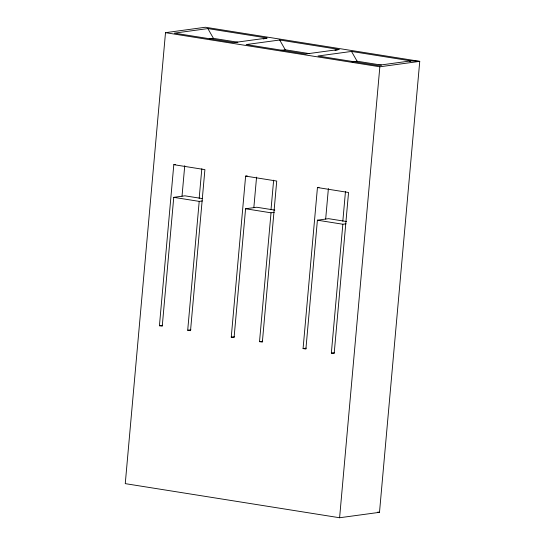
<?xml version="1.0" encoding="UTF-8"?>
<svg xmlns="http://www.w3.org/2000/svg" width="545" height="545" viewBox="0 0 545 545"><rect width="100%" height="100%" fill="white"/><g stroke="black" fill="none" stroke-linecap="round" stroke-linejoin="round"><path stroke-width="0.82" d="M165.503 32.673L125.255 483.64L339.596 517.75L379.497 512.327L419.745 61.36L205.404 27.25L165.503 32.673L379.845 66.783L419.745 61.36L410.896 60.89L351.511 51.441L318.001 55.999L377.378 65.448L410.896 60.89L409.275 61.272M202.161 198.557L184.925 195.819L173.753 197.338L162.253 326.183L159.426 325.733L173.8 164.672L175.395 164.454M182.023 196.214L184.741 165.694M199.17 198.387L201.814 168.752M173.8 164.672L204.906 169.624L190.532 330.679L187.705 330.229L199.204 201.384L202.393 200.948M274.809 210.118L256.75 207.243L245.577 208.762L234.078 337.614L231.25 337.164L245.625 176.103L247.219 175.885M253.841 207.645L256.566 177.125M270.994 209.818L273.638 180.184M245.625 176.103L276.724 181.049L262.356 342.11L259.522 341.661L271.022 212.816L274.217 212.38M346.634 221.549L328.574 218.674L317.401 220.194L305.902 349.038L303.075 348.589L317.449 187.528L319.043 187.316M325.665 219.07L328.39 188.556M342.819 221.25L345.462 191.615M317.449 187.528L348.548 192.48L334.174 353.542L331.346 353.092L342.846 224.24L346.041 223.811M339.596 517.75L379.845 66.783M263.194 38.974L266.437 38.225M335.018 50.406L339.072 49.466L279.694 40.01L246.177 44.567L305.554 54.016L339.072 49.466M207.87 28.585L174.352 33.143L233.73 42.592L267.248 38.034L207.87 28.585L213.449 38.361L237.831 42.238M209.273 38.927L213.449 38.361M281.097 50.358L285.273 49.793L309.655 53.669M352.084 61.898L357.098 61.217L381.48 65.1M159.426 325.733L162.614 325.297M187.705 330.229L190.893 329.8M231.25 337.164L234.439 336.728M259.522 341.661L262.717 341.225M303.075 348.589L306.263 348.16M331.346 353.092L334.541 352.656M173.753 197.338L199.204 201.384M245.577 208.762L271.022 212.816M317.401 220.194L342.846 224.24M377.814 512.055L379.497 512.327M351.511 51.441L357.098 61.217M279.694 40.01L285.273 49.793"/></g></svg>
